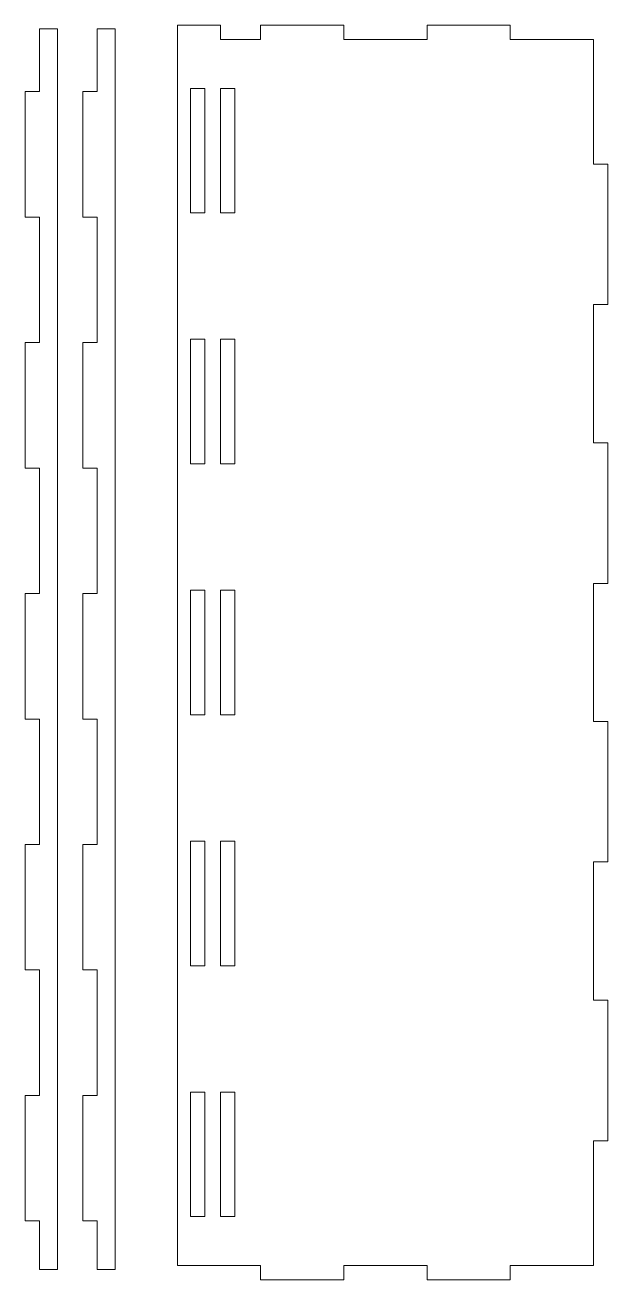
# Model space of a CAD drawing. Header units: millimetres. Extents: x -790 to 1043, y -481 to 328.
# Drawn here: x -24.2 to 138.2, y -166 to 184 of the extents above; entities that cross this region are included whole.
import ezdxf

# ---------------------------------------------------------------- set-up
doc = ezdxf.new("R2010")
doc.units = ezdxf.units.MM
doc.header["$MEASUREMENT"] = 0
doc.layers.add('Layer 1', color=7, linetype='Continuous')

msp = doc.modelspace()

# ---------------------------------------------------------------- linework, layer by layer
at = {"layer": 'Layer 1', "color": 250, "lineweight": 9}
for points, knots in [([(-24.2119, -114.5365), (-24.2119, -114.5365), (-24.2119, -149.5365), (-24.2119, -149.5365), (-24.2119, -149.5365), (-24.2119, -149.5365), (-20.212, -149.5365), (-20.212, -149.5365), (-20.212, -149.5365), (-20.212, -149.5365), (-20.212, -163.0459), (-20.212, -163.0459), (-20.212, -163.0459), (-20.212, -163.0459), (-15.2119, -163.0459), (-15.2119, -163.0459), (-15.2119, -163.0459), (-15.2119, -163.0459), (-15.2119, 182.9468), (-15.2119, 182.9468), (-15.2119, 182.9468), (-15.2119, 182.9468), (-20.212, 182.9468), (-20.212, 182.9468), (-20.212, 182.9468), (-20.212, 182.9468), (-20.212, 165.4633), (-20.212, 165.4633), (-20.212, 165.4633), (-20.212, 165.4633), (-24.2119, 165.4633), (-24.2119, 165.4633), (-24.2119, 165.4633), (-24.2119, 165.4633), (-24.2119, 130.4634), (-24.2119, 130.4634), (-24.2119, 130.4634), (-24.2119, 130.4634), (-20.212, 130.4634), (-20.212, 130.4634), (-20.212, 130.4634), (-20.212, 130.4634), (-20.212, 95.4633), (-20.212, 95.4633), (-20.212, 95.4633), (-20.212, 95.4633), (-24.2119, 95.4633), (-24.2119, 95.4633), (-24.2119, 95.4633), (-24.2119, 95.4633), (-24.2119, 60.4633), (-24.2119, 60.4633), (-24.2119, 60.4633), (-24.2119, 60.4633), (-20.212, 60.4633), (-20.212, 60.4633), (-20.212, 60.4633), (-20.212, 60.4633), (-20.212, 25.4634), (-20.212, 25.4634), (-20.212, 25.4634), (-20.212, 25.4634), (-24.2119, 25.4634), (-24.2119, 25.4634), (-24.2119, 25.4634), (-24.2119, 25.4634), (-24.2119, -9.5365), (-24.2119, -9.5365), (-24.2119, -9.5365), (-24.2119, -9.5365), (-20.212, -9.5365), (-20.212, -9.5365), (-20.212, -9.5365), (-20.212, -9.5365), (-20.212, -44.5364), (-20.212, -44.5364), (-20.212, -44.5364), (-20.212, -44.5364), (-24.2119, -44.5364), (-24.2119, -44.5364), (-24.2119, -44.5364), (-24.2119, -44.5364), (-24.2119, -79.5365), (-24.2119, -79.5365), (-24.2119, -79.5365), (-24.2119, -79.5365), (-20.212, -79.5365), (-20.212, -79.5365), (-20.212, -79.5365), (-20.212, -79.5365), (-20.212, -114.5365), (-20.212, -114.5365), (-20.212, -114.5365), (-20.212, -114.5365), (-24.2119, -114.5365), (-24.2119, -114.5365)], [0, 0, 0, 0, 0.04, 0.04, 0.04, 0.04, 0.08, 0.08, 0.08, 0.08, 0.12, 0.12, 0.12, 0.12, 0.16, 0.16, 0.16, 0.16, 0.2, 0.2, 0.2, 0.2, 0.24, 0.24, 0.24, 0.24, 0.28, 0.28, 0.28, 0.28, 0.32, 0.32, 0.32, 0.32, 0.36, 0.36, 0.36, 0.36, 0.4, 0.4, 0.4, 0.4, 0.44, 0.44, 0.44, 0.44, 0.48, 0.48, 0.48, 0.48, 0.52, 0.52, 0.52, 0.52, 0.56, 0.56, 0.56, 0.56, 0.6, 0.6, 0.6, 0.6, 0.64, 0.64, 0.64, 0.64, 0.68, 0.68, 0.68, 0.68, 0.72, 0.72, 0.72, 0.72, 0.76, 0.76, 0.76, 0.76, 0.8, 0.8, 0.8, 0.8, 0.84, 0.84, 0.84, 0.84, 0.88, 0.88, 0.88, 0.88, 0.92, 0.92, 0.92, 0.92, 1, 1, 1, 1]), ([(-8.1063, -114.5365), (-8.1063, -114.5365), (-8.1063, -149.5365), (-8.1063, -149.5365), (-8.1063, -149.5365), (-8.1063, -149.5365), (-4.1064, -149.5365), (-4.1064, -149.5365), (-4.1064, -149.5365), (-4.1064, -149.5365), (-4.1064, -163.0459), (-4.1064, -163.0459), (-4.1064, -163.0459), (-4.1064, -163.0459), (0.8937, -163.0459), (0.8937, -163.0459), (0.8937, -163.0459), (0.8937, -163.0459), (0.8937, 182.9468), (0.8937, 182.9468), (0.8937, 182.9468), (0.8937, 182.9468), (-4.1064, 182.9468), (-4.1064, 182.9468), (-4.1064, 182.9468), (-4.1064, 182.9468), (-4.1064, 165.4633), (-4.1064, 165.4633), (-4.1064, 165.4633), (-4.1064, 165.4633), (-8.1063, 165.4633), (-8.1063, 165.4633), (-8.1063, 165.4633), (-8.1063, 165.4633), (-8.1063, 130.4634), (-8.1063, 130.4634), (-8.1063, 130.4634), (-8.1063, 130.4634), (-4.1064, 130.4634), (-4.1064, 130.4634), (-4.1064, 130.4634), (-4.1064, 130.4634), (-4.1064, 95.4633), (-4.1064, 95.4633), (-4.1064, 95.4633), (-4.1064, 95.4633), (-8.1063, 95.4633), (-8.1063, 95.4633), (-8.1063, 95.4633), (-8.1063, 95.4633), (-8.1063, 60.4633), (-8.1063, 60.4633), (-8.1063, 60.4633), (-8.1063, 60.4633), (-4.1064, 60.4633), (-4.1064, 60.4633), (-4.1064, 60.4633), (-4.1064, 60.4633), (-4.1064, 25.4634), (-4.1064, 25.4634), (-4.1064, 25.4634), (-4.1064, 25.4634), (-8.1063, 25.4634), (-8.1063, 25.4634), (-8.1063, 25.4634), (-8.1063, 25.4634), (-8.1063, -9.5365), (-8.1063, -9.5365), (-8.1063, -9.5365), (-8.1063, -9.5365), (-4.1064, -9.5365), (-4.1064, -9.5365), (-4.1064, -9.5365), (-4.1064, -9.5365), (-4.1064, -44.5364), (-4.1064, -44.5364), (-4.1064, -44.5364), (-4.1064, -44.5364), (-8.1063, -44.5364), (-8.1063, -44.5364), (-8.1063, -44.5364), (-8.1063, -44.5364), (-8.1063, -79.5365), (-8.1063, -79.5365), (-8.1063, -79.5365), (-8.1063, -79.5365), (-4.1064, -79.5365), (-4.1064, -79.5365), (-4.1064, -79.5365), (-4.1064, -79.5365), (-4.1064, -114.5365), (-4.1064, -114.5365), (-4.1064, -114.5365), (-4.1064, -114.5365), (-8.1063, -114.5365), (-8.1063, -114.5365)], [0, 0, 0, 0, 0.04, 0.04, 0.04, 0.04, 0.08, 0.08, 0.08, 0.08, 0.12, 0.12, 0.12, 0.12, 0.16, 0.16, 0.16, 0.16, 0.2, 0.2, 0.2, 0.2, 0.24, 0.24, 0.24, 0.24, 0.28, 0.28, 0.28, 0.28, 0.32, 0.32, 0.32, 0.32, 0.36, 0.36, 0.36, 0.36, 0.4, 0.4, 0.4, 0.4, 0.44, 0.44, 0.44, 0.44, 0.48, 0.48, 0.48, 0.48, 0.52, 0.52, 0.52, 0.52, 0.56, 0.56, 0.56, 0.56, 0.6, 0.6, 0.6, 0.6, 0.64, 0.64, 0.64, 0.64, 0.68, 0.68, 0.68, 0.68, 0.72, 0.72, 0.72, 0.72, 0.76, 0.76, 0.76, 0.76, 0.8, 0.8, 0.8, 0.8, 0.84, 0.84, 0.84, 0.84, 0.88, 0.88, 0.88, 0.88, 0.92, 0.92, 0.92, 0.92, 1, 1, 1, 1]), ([(30.2287, 180.0122), (30.2287, 180.0122), (30.214, 183.9902), (30.214, 183.9902), (30.214, 183.9902), (30.214, 183.9902), (18.218, 183.9902), (18.218, 183.9902), (18.218, 183.9902), (18.218, 183.9902), (18.218, -161.9876), (18.218, -161.9876), (18.218, -161.9876), (18.218, -161.9876), (41.418, -161.9876), (41.418, -161.9876), (41.418, -161.9876), (41.418, -161.9876), (41.418, -165.9876), (41.418, -165.9876), (41.418, -165.9876), (41.418, -165.9876), (64.6178, -165.9876), (64.6178, -165.9876), (64.6178, -165.9876), (64.6178, -165.9876), (64.6178, -161.9876), (64.6178, -161.9876), (64.6178, -161.9876), (64.6178, -161.9876), (87.8179, -161.9876), (87.8179, -161.9876), (87.8179, -161.9876), (87.8179, -161.9876), (87.8179, -165.9876), (87.8179, -165.9876), (87.8179, -165.9876), (87.8179, -165.9876), (111.0178, -165.9876), (111.0178, -165.9876), (111.0178, -165.9876), (111.0178, -165.9876), (111.0178, -161.9876), (111.0178, -161.9876), (111.0178, -161.9876), (111.0178, -161.9876), (134.2178, -161.9876), (134.2178, -161.9876), (134.2178, -161.9876), (134.2178, -161.9876), (134.2178, -127.1785), (134.2178, -127.1785), (134.2178, -127.1785), (134.2178, -127.1785), (138.2178, -127.1785), (138.2178, -127.1785), (138.2178, -127.1785), (138.2178, -127.1785), (138.2178, -88.0055), (138.2178, -88.0055), (138.2178, -88.0055), (138.2178, -88.0055), (134.2178, -88.0055), (134.2178, -88.0055), (134.2178, -88.0055), (134.2178, -88.0055), (134.2178, -49.4205), (134.2178, -49.4205), (134.2178, -49.4205), (134.2178, -49.4205), (138.2178, -49.4205), (138.2178, -49.4205), (138.2178, -49.4205), (138.2178, -49.4205), (138.2178, -10.2401), (138.2178, -10.2401), (138.2178, -10.2401), (138.2178, -10.2401), (134.2178, -10.2401), (134.2178, -10.2401), (134.2178, -10.2401), (134.2178, -10.2401), (134.2178, 28.2677), (134.2178, 28.2677), (134.2178, 28.2677), (134.2178, 28.2677), (138.2178, 28.2677), (138.2178, 28.2677), (138.2178, 28.2677), (138.2178, 28.2677), (138.2178, 67.5141), (138.2178, 67.5141), (138.2178, 67.5141), (138.2178, 67.5141), (134.2178, 67.5141), (134.2178, 67.5141), (134.2178, 67.5141), (134.2178, 67.5141), (134.2178, 106.0992), (134.2178, 106.0992), (134.2178, 106.0992), (134.2178, 106.0992), (138.2178, 106.0992), (138.2178, 106.0992), (138.2178, 106.0992), (138.2178, 106.0992), (138.2178, 145.2649), (138.2178, 145.2649), (138.2178, 145.2649), (138.2178, 145.2649), (134.2178, 145.2649), (134.2178, 145.2649), (134.2178, 145.2649), (134.2178, 145.2649), (134.2178, 180.0122), (134.2178, 180.0122), (134.2178, 180.0122), (134.2178, 180.0122), (111.0178, 180.0122), (111.0178, 180.0122), (111.0178, 180.0122), (111.0178, 180.0122), (111.0178, 184.0122), (111.0178, 184.0122), (111.0178, 184.0122), (111.0178, 184.0122), (87.8179, 184.0122), (87.8179, 184.0122), (87.8179, 184.0122), (87.8179, 184.0122), (87.8179, 180.0122), (87.8179, 180.0122), (87.8179, 180.0122), (87.8179, 180.0122), (64.6178, 180.0122), (64.6178, 180.0122), (64.6178, 180.0122), (64.6178, 180.0122), (64.6178, 184.0122), (64.6178, 184.0122), (64.6178, 184.0122), (64.6178, 184.0122), (41.418, 184.0122), (41.418, 184.0122), (41.418, 184.0122), (41.418, 184.0122), (41.418, 180.0122), (41.418, 180.0122), (41.418, 180.0122), (41.418, 180.0122), (30.2287, 180.0122), (30.2287, 180.0122)], [0, 0, 0, 0, 0.02564103, 0.02564103, 0.02564103, 0.02564103, 0.05128205, 0.05128205, 0.05128205, 0.05128205, 0.07692308, 0.07692308, 0.07692308, 0.07692308, 0.1025641, 0.1025641, 0.1025641, 0.1025641, 0.12820513, 0.12820513, 0.12820513, 0.12820513, 0.15384615, 0.15384615, 0.15384615, 0.15384615, 0.17948718, 0.17948718, 0.17948718, 0.17948718, 0.20512821, 0.20512821, 0.20512821, 0.20512821, 0.23076923, 0.23076923, 0.23076923, 0.23076923, 0.25641026, 0.25641026, 0.25641026, 0.25641026, 0.28205128, 0.28205128, 0.28205128, 0.28205128, 0.30769231, 0.30769231, 0.30769231, 0.30769231, 0.33333333, 0.33333333, 0.33333333, 0.33333333, 0.35897436, 0.35897436, 0.35897436, 0.35897436, 0.38461538, 0.38461538, 0.38461538, 0.38461538, 0.41025641, 0.41025641, 0.41025641, 0.41025641, 0.43589744, 0.43589744, 0.43589744, 0.43589744, 0.46153846, 0.46153846, 0.46153846, 0.46153846, 0.48717949, 0.48717949, 0.48717949, 0.48717949, 0.51282051, 0.51282051, 0.51282051, 0.51282051, 0.53846154, 0.53846154, 0.53846154, 0.53846154, 0.56410256, 0.56410256, 0.56410256, 0.56410256, 0.58974359, 0.58974359, 0.58974359, 0.58974359, 0.61538462, 0.61538462, 0.61538462, 0.61538462, 0.64102564, 0.64102564, 0.64102564, 0.64102564, 0.66666667, 0.66666667, 0.66666667, 0.66666667, 0.69230769, 0.69230769, 0.69230769, 0.69230769, 0.71794872, 0.71794872, 0.71794872, 0.71794872, 0.74358974, 0.74358974, 0.74358974, 0.74358974, 0.76923077, 0.76923077, 0.76923077, 0.76923077, 0.79487179, 0.79487179, 0.79487179, 0.79487179, 0.82051282, 0.82051282, 0.82051282, 0.82051282, 0.84615385, 0.84615385, 0.84615385, 0.84615385, 0.87179487, 0.87179487, 0.87179487, 0.87179487, 0.8974359, 0.8974359, 0.8974359, 0.8974359, 0.92307692, 0.92307692, 0.92307692, 0.92307692, 0.94871795, 0.94871795, 0.94871795, 0.94871795, 1, 1, 1, 1]), ([(21.918, 166.3712), (21.918, 166.3712), (25.918, 166.3712), (25.918, 166.3712), (25.918, 166.3712), (25.918, 166.3712), (25.918, 131.6532), (25.918, 131.6532), (25.918, 131.6532), (25.918, 131.6532), (21.918, 131.6532), (21.918, 131.6532), (21.918, 131.6532), (21.918, 131.6532), (21.918, 166.3712), (21.918, 166.3712)], [0, 0, 0, 0, 0.2, 0.2, 0.2, 0.2, 0.4, 0.4, 0.4, 0.4, 0.6, 0.6, 0.6, 0.6, 1, 1, 1, 1]), ([(30.218, 166.3712), (30.218, 166.3712), (34.2181, 166.3712), (34.2181, 166.3712), (34.2181, 166.3712), (34.2181, 166.3712), (34.2181, 131.6532), (34.2181, 131.6532), (34.2181, 131.6532), (34.2181, 131.6532), (30.218, 131.6532), (30.218, 131.6532), (30.218, 131.6532), (30.218, 131.6532), (30.218, 166.3712), (30.218, 166.3712)], [0, 0, 0, 0, 0.2, 0.2, 0.2, 0.2, 0.4, 0.4, 0.4, 0.4, 0.6, 0.6, 0.6, 0.6, 1, 1, 1, 1]), ([(21.918, 96.3712), (21.918, 96.3712), (25.918, 96.3712), (25.918, 96.3712), (25.918, 96.3712), (25.918, 96.3712), (25.918, 61.6532), (25.918, 61.6532), (25.918, 61.6532), (25.918, 61.6532), (21.918, 61.6532), (21.918, 61.6532), (21.918, 61.6532), (21.918, 61.6532), (21.918, 96.3712), (21.918, 96.3712)], [0, 0, 0, 0, 0.2, 0.2, 0.2, 0.2, 0.4, 0.4, 0.4, 0.4, 0.6, 0.6, 0.6, 0.6, 1, 1, 1, 1]), ([(30.218, 96.3712), (30.218, 96.3712), (34.2181, 96.3712), (34.2181, 96.3712), (34.2181, 96.3712), (34.2181, 96.3712), (34.2181, 61.6532), (34.2181, 61.6532), (34.2181, 61.6532), (34.2181, 61.6532), (30.218, 61.6532), (30.218, 61.6532), (30.218, 61.6532), (30.218, 61.6532), (30.218, 96.3712), (30.218, 96.3712)], [0, 0, 0, 0, 0.2, 0.2, 0.2, 0.2, 0.4, 0.4, 0.4, 0.4, 0.6, 0.6, 0.6, 0.6, 1, 1, 1, 1]), ([(21.918, 26.3713), (21.918, 26.3713), (25.918, 26.3713), (25.918, 26.3713), (25.918, 26.3713), (25.918, 26.3713), (25.918, -8.3466), (25.918, -8.3466), (25.918, -8.3466), (25.918, -8.3466), (21.918, -8.3466), (21.918, -8.3466), (21.918, -8.3466), (21.918, -8.3466), (21.918, 26.3713), (21.918, 26.3713)], [0, 0, 0, 0, 0.2, 0.2, 0.2, 0.2, 0.4, 0.4, 0.4, 0.4, 0.6, 0.6, 0.6, 0.6, 1, 1, 1, 1]), ([(30.218, 26.3713), (30.218, 26.3713), (34.2181, 26.3713), (34.2181, 26.3713), (34.2181, 26.3713), (34.2181, 26.3713), (34.2181, -8.3466), (34.2181, -8.3466), (34.2181, -8.3466), (34.2181, -8.3466), (30.218, -8.3466), (30.218, -8.3466), (30.218, -8.3466), (30.218, -8.3466), (30.218, 26.3713), (30.218, 26.3713)], [0, 0, 0, 0, 0.2, 0.2, 0.2, 0.2, 0.4, 0.4, 0.4, 0.4, 0.6, 0.6, 0.6, 0.6, 1, 1, 1, 1]), ([(21.918, -43.6286), (21.918, -43.6286), (25.918, -43.6286), (25.918, -43.6286), (25.918, -43.6286), (25.918, -43.6286), (25.918, -78.3466), (25.918, -78.3466), (25.918, -78.3466), (25.918, -78.3466), (21.918, -78.3466), (21.918, -78.3466), (21.918, -78.3466), (21.918, -78.3466), (21.918, -43.6286), (21.918, -43.6286)], [0, 0, 0, 0, 0.2, 0.2, 0.2, 0.2, 0.4, 0.4, 0.4, 0.4, 0.6, 0.6, 0.6, 0.6, 1, 1, 1, 1]), ([(30.218, -43.6286), (30.218, -43.6286), (34.2181, -43.6286), (34.2181, -43.6286), (34.2181, -43.6286), (34.2181, -43.6286), (34.2181, -78.3466), (34.2181, -78.3466), (34.2181, -78.3466), (34.2181, -78.3466), (30.218, -78.3466), (30.218, -78.3466), (30.218, -78.3466), (30.218, -78.3466), (30.218, -43.6286), (30.218, -43.6286)], [0, 0, 0, 0, 0.2, 0.2, 0.2, 0.2, 0.4, 0.4, 0.4, 0.4, 0.6, 0.6, 0.6, 0.6, 1, 1, 1, 1]), ([(21.918, -113.6286), (21.918, -113.6286), (25.918, -113.6286), (25.918, -113.6286), (25.918, -113.6286), (25.918, -113.6286), (25.918, -148.3466), (25.918, -148.3466), (25.918, -148.3466), (25.918, -148.3466), (21.918, -148.3466), (21.918, -148.3466), (21.918, -148.3466), (21.918, -148.3466), (21.918, -113.6286), (21.918, -113.6286)], [0, 0, 0, 0, 0.2, 0.2, 0.2, 0.2, 0.4, 0.4, 0.4, 0.4, 0.6, 0.6, 0.6, 0.6, 1, 1, 1, 1]), ([(30.218, -113.6286), (30.218, -113.6286), (34.2181, -113.6286), (34.2181, -113.6286), (34.2181, -113.6286), (34.2181, -113.6286), (34.2181, -148.3466), (34.2181, -148.3466), (34.2181, -148.3466), (34.2181, -148.3466), (30.218, -148.3466), (30.218, -148.3466), (30.218, -148.3466), (30.218, -148.3466), (30.218, -113.6286), (30.218, -113.6286)], [0, 0, 0, 0, 0.2, 0.2, 0.2, 0.2, 0.4, 0.4, 0.4, 0.4, 0.6, 0.6, 0.6, 0.6, 1, 1, 1, 1])]:
    msp.add_open_spline(points, degree=3, knots=knots, dxfattribs=at)

doc.saveas('drawing.dxf')
